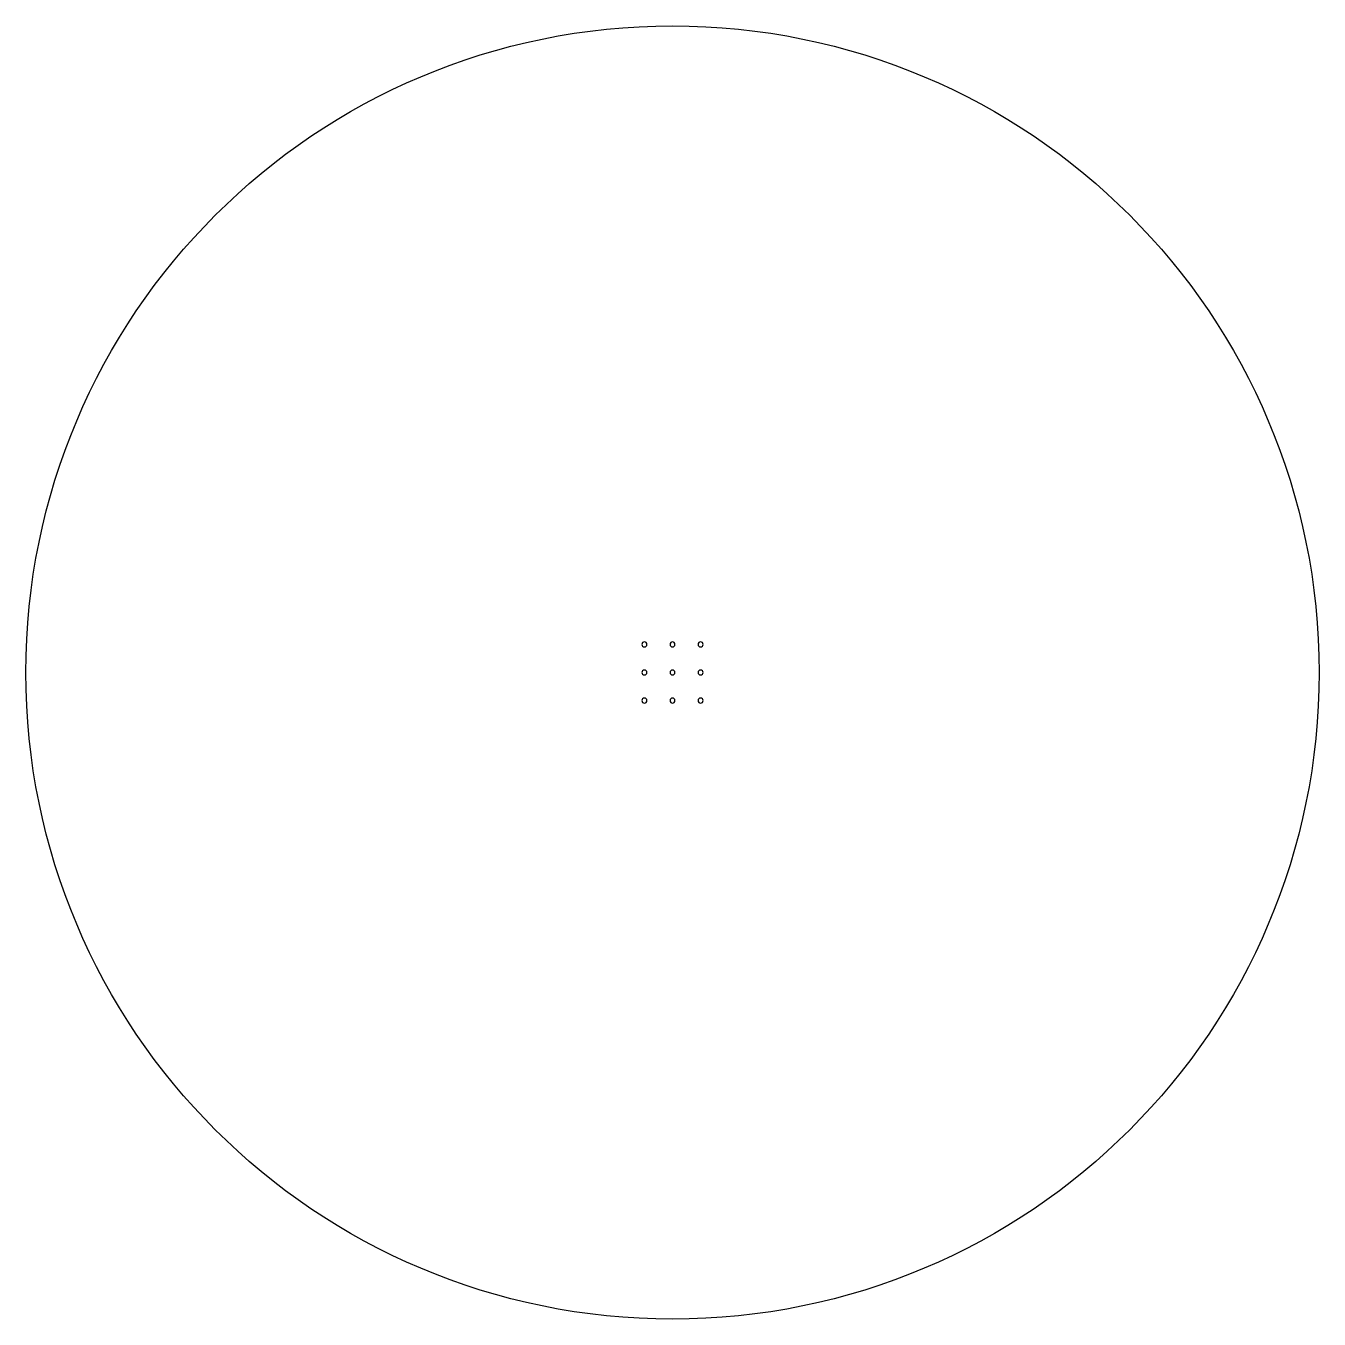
# Model space of a CAD drawing. Header units: metres. Extents: x -2100 to 2500, y -2100 to 2500.
import ezdxf

# ---------------------------------------------------------------- set-up
doc = ezdxf.new("R2010")
doc.units = ezdxf.units.M

msp = doc.modelspace()

# ---------------------------------------------------------------- linework, layer by layer
for centre, start, end in [((100, 300), 0, 180), ((100, 300), 180, 360), ((200, 300), 0, 180), ((200, 300), 180, 360), ((300, 300), 0, 180), ((300, 300), 180, 360), ((100, 200), 0, 180), ((100, 200), 180, 360), ((200, 200), 0, 180), ((200, 200), 180, 360), ((300, 200), 0, 180), ((300, 200), 180, 360), ((100, 100), 0, 180), ((100, 100), 180, 360), ((200, 100), 0, 180), ((200, 100), 180, 360), ((300, 100), 0, 180), ((300, 100), 180, 360)]:
    msp.add_arc(centre, 8.87, start, end)
at = {"layer": 'boundary'}
msp.add_arc((200, 200), 2300, 0, 360, dxfattribs=at)

doc.saveas('drawing.dxf')
